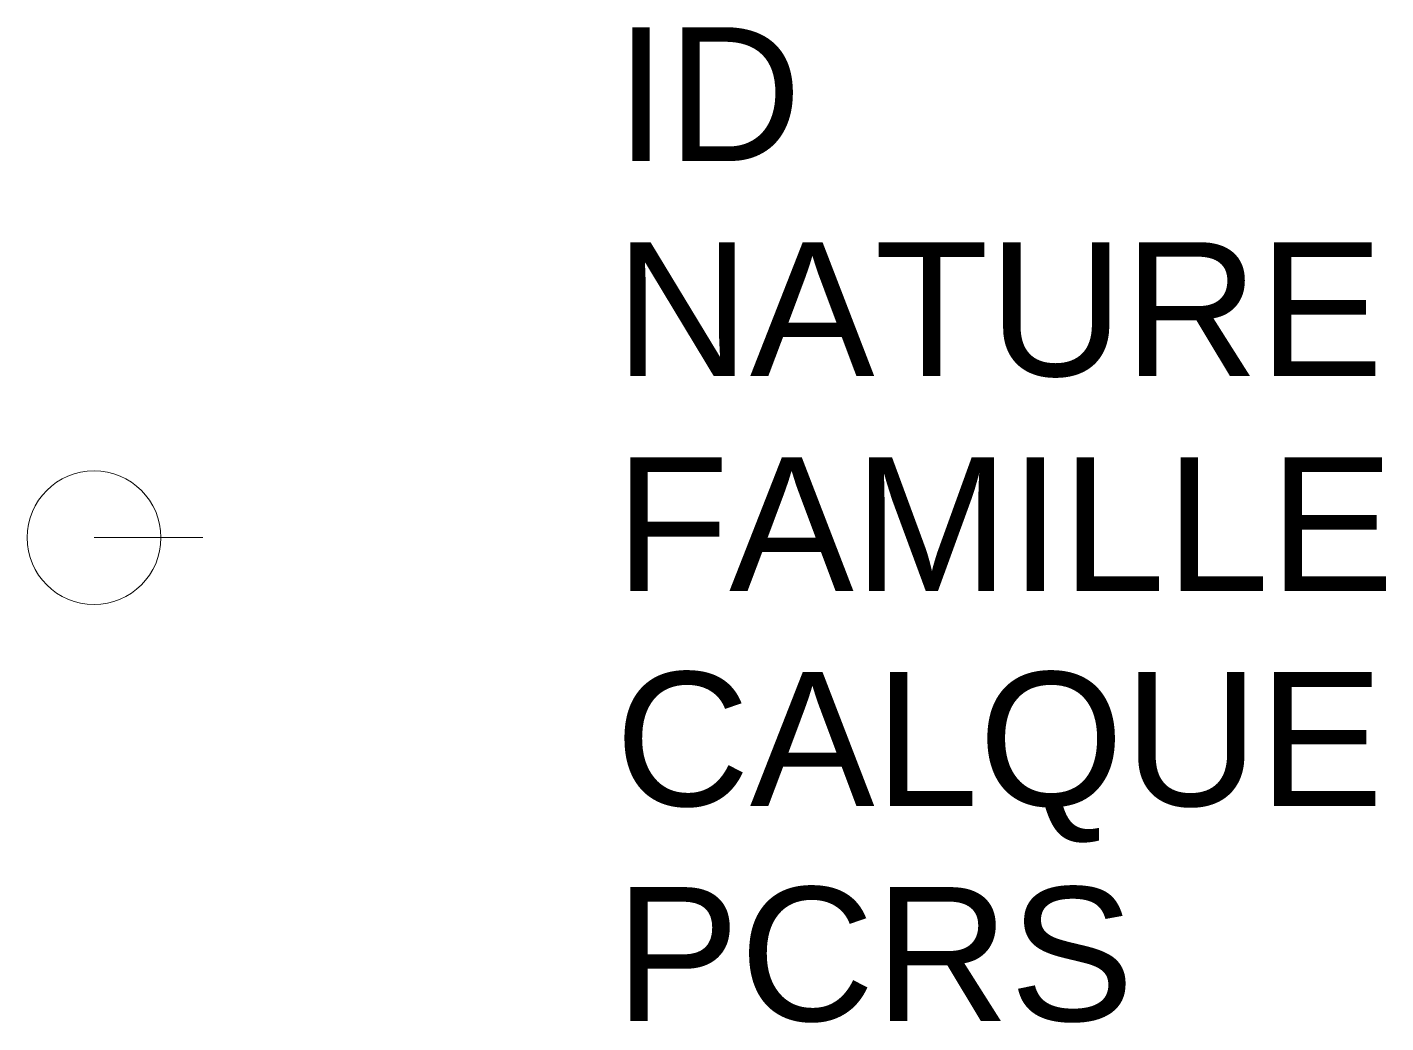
# Model space of a CAD drawing. Header units: metres. Extents: x 3121.95 to 3123.98, y 1772.14 to 1773.63.
import ezdxf

# ---------------------------------------------------------------- set-up
doc = ezdxf.new("R2010")
doc.units = ezdxf.units.M
doc.linetypes.add('Socle_Continu', pattern=[2.5, 2.5, 0])
doc.layers.add('MOBUR_SCS', color=251, linetype='Socle_Continu', lineweight=13)
doc.styles.get("Standard").update_dxf_attribs({"font": 'arial.ttf'})

msp = doc.modelspace()

# ---------------------------------------------------------------- linework, layer by layer
at = {"layer": 'MOBUR_SCS', "linetype": 'Socle_Continu'}
msp.add_line((3122.0492, 1772.8657), (3122.2117, 1772.8657), dxfattribs=at)
msp.add_circle((3122.0492, 1772.8657), 0.1, dxfattribs=at)

# ---------------------------------------------------------------- texts
at = {"layer": 'MOBUR_SCS', "linetype": 'Socle_Continu', "flags": 9}
for tag, p, s in [('ID', (3122.8279, 1773.4286), 'NP_0934'), ('NATURE', (3122.8279, 1773.1073), "Borne de contrôle d'accès"), ('FAMILLE', (3122.8279, 1772.786), 'Mobilier urbain'), ('CALQUE', (3122.8279, 1772.4648), 'MOBUR_SCS'), ('PCRS', (3122.8279, 1772.1435), 'HabillageSymbole')]:
    msp.add_attdef(tag, p, s, height=0.2, dxfattribs=at)

doc.saveas('drawing.dxf')
